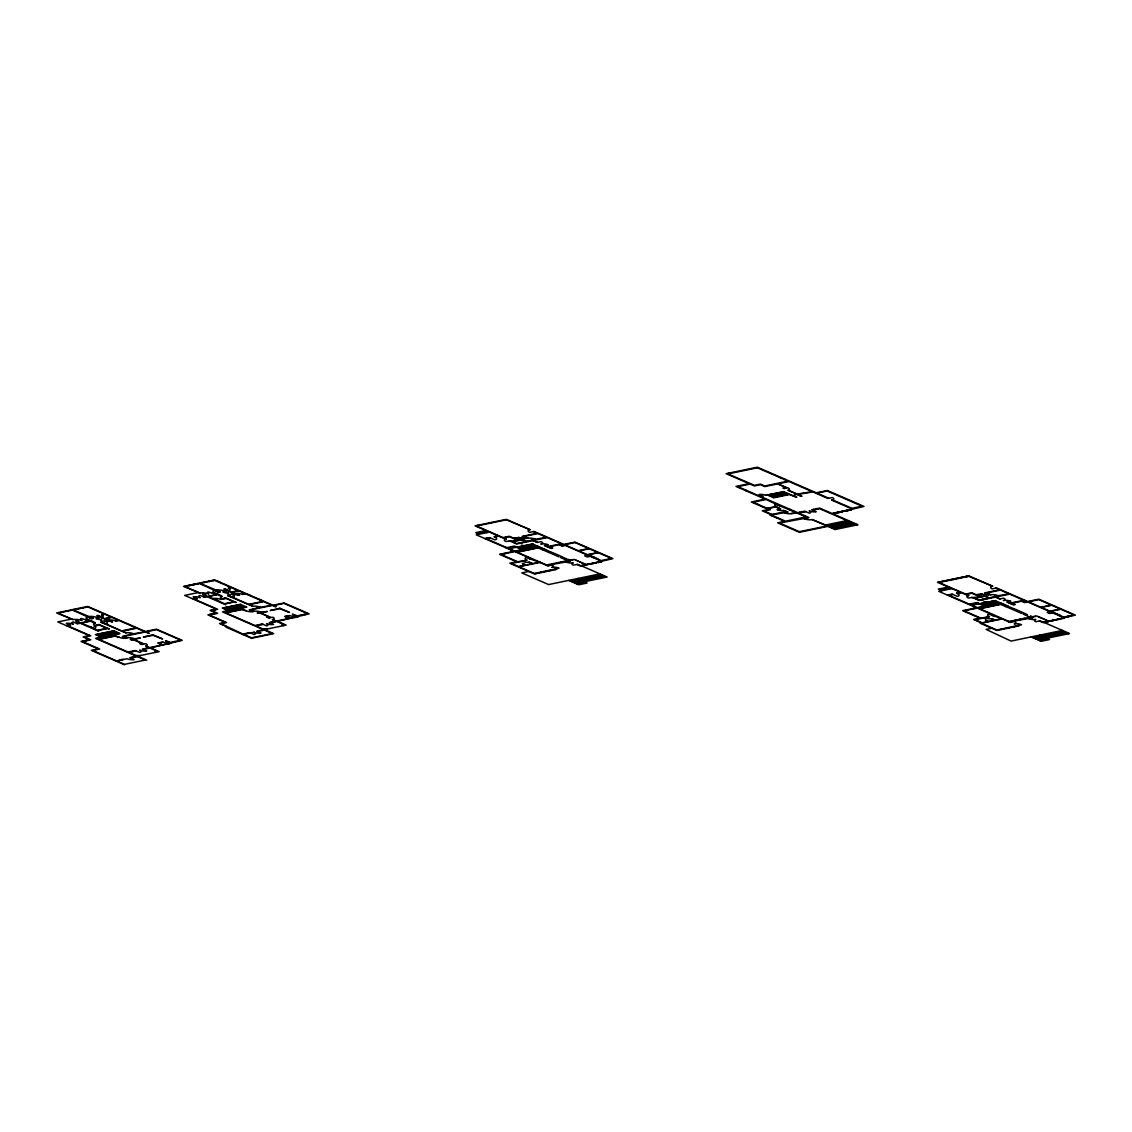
<?xml version="1.0" encoding="UTF-8"?>
<svg xmlns="http://www.w3.org/2000/svg" width="1132" height="1132" viewBox="0 0 1132 1132"><rect width="100%" height="100%" fill="white"/><g stroke="black" fill="none" stroke-linecap="round" stroke-linejoin="round"><path stroke-width="1.5" d="M784.575 488.458L783.853 488.147L786.627 487.581L778.009 483.831L789.004 481.539L812.224 491.642L797.381 494.033L787.943 490.227L800.027 495.476L799.22 495.646M476.997 533.144L484.623 531.559M478.185 533.667L485.826 532.082M197.874 592.644L184.686 595.39L216.283 609.129L210.043 610.431L216.269 613.134L207.934 614.86L225.169 622.359L219.523 623.534L227.348 626.93L226.06 627.199L251.516 638.264L273.703 633.651L255.761 625.855L263.034 624.34M489.448 532.097L476.261 534.828L514.084 551.284L499.523 554.312L516.758 561.797L509.825 563.241L534.474 573.966L556.675 569.354L555.6 568.887M70.962 619.19L57.789 621.921L89.386 635.66M205.458 594.682L202.883 592.998A5.037 1.585 7.9 0 1 208.925 593.975A5.037 1.585 7.9 0 1 208.033 591.923L217.019 594.442L207.538 596.408L204.666 595.163L205.939 594.894L203.59 594.696L202.189 592.871A5.377 1.698 7.9 0 0 199.756 593.027L183.497 586.404L214.726 579.924L273.01 605.266L284.118 602.974L309.121 613.841L277.496 621.341L286.113 625.076L264.379 629.604M78.547 621.227L75.986 619.529A5.037 1.585 7.9 0 1 82.028 620.506A5.037 1.585 7.9 0 1 81.122 618.468L90.107 620.973L80.627 622.954L77.754 621.694L78.547 621.227L76.679 621.227L75.292 619.402A5.377 1.698 7.9 0 0 72.858 619.558L56.6 612.936L87.815 606.455L145.391 631.486L156.485 629.194L182.224 640.372L150.584 647.872L159.202 651.622L137.467 656.135M225.141 589.065L231.381 592.078L238.328 590.635L231.621 587.72L228.14 588.131L231.14 587.508L214.74 580.376L200.18 583.404L219.905 591.682M98.243 615.596L104.484 618.61L111.417 617.166L104.71 614.252L101.71 614.874L104.243 614.039L87.843 606.908L73.269 609.936L93.008 618.228M76.679 621.227L75.986 621.369L79.58 622.94L76.806 623.506M203.59 594.696L202.897 594.838L206.491 596.394L203.703 596.974M212.392 593.253C215.377 591.173 229.4 600.37 217.5 594.654L208.019 596.621L217.203 600.087M218.292 592.022L199.487 583.546L184.912 586.574L199.756 593.027M214.585 592.786A5.377 1.698 7.9 0 1 214.457 590.352L218.773 592.234L220.386 591.894L216.085 590.027A5.377 1.698 7.9 0 1 223.612 590.918L226.612 590.296L223.74 589.05L224.674 588.852L228.735 590.621A5.037 1.585 7.9 0 0 228.607 588.343M85.494 619.784C88.48 617.704 102.488 626.902 90.588 621.185L81.108 623.152L94.366 628.402A5.037 1.585 7.9 0 0 94.239 626.123L98.498 624.623M91.381 618.553L72.575 610.077L58.015 613.105L72.858 619.558M87.688 619.331A5.377 1.698 7.9 0 1 87.56 616.898L91.862 618.765L93.489 618.426L89.173 616.558A5.377 1.698 7.9 0 1 96.701 617.449L99.715 616.827L96.843 615.582L97.762 615.384L101.838 617.152A5.037 1.585 7.9 0 0 101.71 614.874M193.303 599.139L196.77 598.418M484.878 538.577L489.618 537.601L494.896 539.879A6.382 2.009 7.9 0 0 494.741 536.993L494.019 536.681L498.066 535.846L475.086 525.842L506.301 519.362L530.243 529.776L506.329 519.814L476.501 526.012L503.061 537.573L509.315 536.271L513.617 538.153L519.079 537.474A5.377 1.698 7.9 0 0 526.606 538.379L522.064 536.398L537.205 533.243L533.37 531.587M66.406 625.671L69.873 624.949M486.392 538.337L489.166 537.771M497.542 536.03L495.377 536.865M490.34 537.912L486.293 538.747L514.777 551.143L538.139 546.289L545.808 549.77M494.741 536.993L498.788 536.158L505.721 539.172L506.414 539.03L503.782 537.884L509.329 536.738L517.706 540.374L505.848 541.45A5.037 1.585 7.9 0 1 505.721 539.172M780.387 477.803L781.306 477.605M784.207 479.459L785.141 479.275M102.106 622.175L121.506 630.92L136.081 627.892L119.072 620.492L115.591 620.916A5.037 1.585 7.9 0 0 108.531 620.067L112.606 621.85L104.583 620.591M229.004 595.644L248.417 604.375L262.978 601.347L245.984 593.96L242.503 594.385A5.037 1.585 7.9 0 0 235.442 593.536L239.503 595.305L231.494 594.045M239.036 595.092L231.862 592.277L238.795 590.833L245.502 593.748L242.503 594.385M112.125 621.638L104.965 618.822L111.898 617.379L118.605 620.294L115.591 620.916M220.669 599.38L226.358 598.503L233.9 601.785L224.419 603.752L213.608 598.531A5.037 1.585 7.9 0 1 220.669 599.38L225.395 598.078M519.079 537.474L518.272 537.643L522.842 538.507A4.033 1.274 7.9 0 1 521.739 539.157L521.272 539.257M522.772 536.71L537.926 533.568L546.544 537.304L531.828 539.822M745.762 490.68L746.696 490.481M90.772 626.845L89.966 627.001L97.508 630.283L106.988 628.317L99.446 625.034L94.239 626.123M518.866 537.898L515.499 538.224L519.56 539.992L521.88 539.511L521.159 539.2M521.739 539.157L526.889 541.393L535.295 539.101A5.037 1.585 7.9 0 0 528.234 538.266L523.592 536.54M751.507 493.184L752.44 492.986M505.452 547.081L504.759 547.223L507.744 548.44M506.768 547.647L514.395 546.063L516.914 547.152M508.013 548.199L515.654 546.615M89.838 635.42L83.131 636.962L89.329 639.665L86.004 640.372L86.725 640.684M762.416 495.986L760.336 496.424L737.838 486.633L750.091 484.086L754.393 485.968L760.407 484.708L764.723 486.59L777.557 483.916L785.693 487.468L782.919 488.034L784.108 488.557L787.815 487.793A5.377 1.698 7.9 0 1 788.396 490.114M828.822 498.264L816.964 493.113L827.152 491.005L862.103 506.202L851.929 508.31L832.416 499.835L831.482 500.019L852.438 509.131L831.85 513.404L819.653 508.098L811.672 509.754L816.214 511.735A5.037 1.585 7.9 0 1 809.154 510.886A5.037 1.585 7.9 0 1 809.281 513.178L804.739 511.197L797.678 512.654L761.058 496.736L763.138 496.297L759.063 494.528A4.698 1.486 7.9 0 1 765.657 495.321L783.57 491.599L796.857 497.373L789.344 494.543L773.736 497.797L767.991 495.292M113.907 631.033L96.347 634.684L101.852 637.075M240.819 604.488L223.245 608.139L228.749 610.544M509.273 548.737L532.634 543.884L537.813 546.346M241.257 604.7L224.716 607.842M516.928 547.463L533.115 544.096M540.827 544.039L541.28 543.94A5.037 1.585 7.9 0 1 548.341 544.775L544.407 545.596L550.874 548.412L552.727 548.015L549.614 546.671L559.095 544.704L562.208 546.048L565.208 545.426L587.706 555.218L584.706 555.84L587.338 556.986L590.338 556.364L601.842 561.359L580.787 565.731L577.561 564.316L573.4 565.179A5.037 1.585 7.9 0 1 573.273 562.901A5.037 1.585 7.9 0 1 566.212 562.066L570.387 561.203L568.589 560.411L545.921 565.123M246.323 606.894L222.509 611.832L263.685 629.746L256.738 631.189L261.053 633.057A5.037 1.585 7.9 0 1 253.993 632.222L242.899 634.514M773.014 497.472L788.622 494.231L783.599 492.052L765.657 495.321M86.131 640.415L81.037 641.405L98.272 648.891L91.338 650.334L124.605 664.809M209.561 614.605L213.028 613.884M501.561 553.958L505.622 553.506M239.616 608.28L246.281 610.813A5.037 1.585 7.9 0 0 253.342 611.662L249.281 609.893L260.374 607.205A5.377 1.698 7.9 0 0 252.846 606.299L227.603 595.63L232.838 597.314A5.377 1.698 7.9 0 0 232.711 594.88M112.719 634.811L119.384 637.358A5.037 1.585 7.9 0 0 126.444 638.193L122.369 636.425L133.463 633.736A5.377 1.698 7.9 0 0 125.935 632.845L100.691 622.161L105.927 623.845A5.377 1.698 7.9 0 0 105.8 621.411M98.555 639.226L114.29 635.958L112.507 635.165M99.036 639.424L114.771 636.156L119.384 637.358M756.7 504.348L757.619 504.15M246.281 610.813L241.682 609.624L225.947 612.893L255.04 625.543L262.327 624.029L266.628 625.897A5.037 1.585 7.9 0 0 266.515 623.619A5.037 1.585 7.9 0 0 273.562 624.454L269.26 622.586L276.081 621.171L272.373 619.558L276.533 621.072L289.24 618.426L284.585 616.402L289.934 615.596A4.698 1.486 7.9 0 0 296.513 616.388L292.41 614.167L297.306 615.836L307.706 613.671L284.005 603.37L273.604 605.535L276.236 606.667L275.529 606.823L272.303 605.422L250.795 609.879L254.021 611.294A5.037 1.585 7.9 0 1 261.082 612.129L257.162 612.95L261.039 613.445L268.454 616.671L266.628 617.053L268.779 617.987L272.699 617.181A5.037 1.585 7.9 0 1 272.812 619.459M249.762 610.106L254.021 611.294M122.85 636.637L127.124 637.825A5.037 1.585 7.9 0 1 134.184 638.66L130.265 639.481L134.142 639.976L141.557 643.202L139.717 643.584L141.868 644.533L145.787 643.712A5.037 1.585 7.9 0 1 145.915 645.99L149.622 647.603L162.343 644.971L157.673 642.934L163.022 642.141A4.698 1.486 7.9 0 0 169.616 642.919L165.498 640.698L170.394 642.368L180.809 640.203L156.513 629.647L146.099 631.812L149.339 633.212L148.632 633.354L145.391 631.953L123.897 636.425L127.124 637.825M543.134 550.01L545.553 549.515M762.444 506.853L763.364 506.655M767.284 508.353L776.198 506.513L780.755 508.862L777.061 509.641A4.698 1.486 7.9 0 0 783.655 510.419L786.16 511.508L769.746 514.918L784.589 521.385L777.656 522.814L799.433 532.295L827.874 526.38L835.048 529.507L857.943 524.753L832.812 513.829L863.985 506.428L827.351 490.496L816.243 492.802L757.365 467.191L726.15 473.685L749.129 483.675L735.956 486.406L765.161 499.113L751.28 502L768.515 509.485L762.232 510.801L771.09 514.65M779.665 505.792L766.109 499.523L753.162 502.212L770.397 509.711L764.114 511.013L772.01 514.452M767.765 508.565L775.632 506.938L780.302 508.961M525.701 560.708L511.225 563.411L518.414 566.538L525.701 565.024L522.347 563.566L526.154 564.925L532.408 563.623L529.054 562.165A4.698 1.486 7.9 0 1 522.46 561.387L527.073 560.114L517.692 561.755L500.938 554.468L514.805 551.595L531.559 558.883L530.059 559.194M529.054 562.165L532.861 563.538L539.228 562.208L526.465 557.623A5.037 1.585 7.9 0 0 526.592 559.915M783.655 510.419L788.056 512.046L784.363 512.81A4.698 1.486 7.9 0 0 790.957 513.603L797.112 513.008M560.439 557.185L560.849 557.722M562.307 556.803L563.043 557.269M789.329 509.626L790.263 509.428M540.516 562.321L518.895 566.736L534.446 573.514L559.067 568.165A5.037 1.585 7.9 0 0 552.006 567.316L551.892 567.344M289.934 615.596L285.519 616.515L289.707 618.341L298.041 616.6L293.16 614.931M771.232 515.569L772.166 515.385M792.924 511.183L793.843 510.999M163.022 642.141L158.621 643.047L162.81 644.872L171.144 643.146L166.263 641.462M145.915 645.99L149.169 647.702L142.349 649.117L146.665 650.999A5.037 1.585 7.9 0 1 139.604 650.15A5.037 1.585 7.9 0 1 139.731 652.428L135.416 650.56L128.128 652.074L96.758 638.434L119.893 633.637L113.441 630.821L95.399 634.571L101.385 637.175M790.957 513.603L796.631 512.796M569.509 560.227L570.429 560.029M571.363 559.845L572.283 559.647M573.216 559.463L574.858 559.576M131.156 651.834L134.623 651.112M144.344 649.089L147.217 648.112M168.045 644.165L170.225 643.33M269.982 622.897L276.802 621.482L283.976 624.595L281.896 625.034L283.34 625.656M570.231 560.538L571.151 560.34M572.085 560.156L573.004 559.958M805.687 511.607L798.64 513.079L808.927 517.55L803.847 518.612A6.042 1.91 7.9 0 0 812.309 519.616L826.912 525.97L799.404 531.686L779.538 523.041L808.007 517.749M812.62 510.164L819.681 508.707L857.023 524.951M136.137 650.872L128.85 652.386L146.806 660.197M143.071 649.428L149.891 648.013L157.079 651.141L154.999 651.565L156.428 652.188M776.977 518.074L777.91 517.876M592.984 557.51L594.13 557.269M528.729 571.462L521.795 572.905L548.61 584.565L599.932 573.896M596.805 559.166L597.965 558.925L588.385 554.765M262.935 628.967L267.152 629.024M136.038 655.513L140.241 655.555M118.761 660.48L122.114 659.701M131.821 657.692L135.288 656.97M257.459 631.5L265.086 629.916M115.988 661.06L127.095 658.753A5.037 1.585 7.9 0 0 134.142 659.588L129.84 657.72L136.774 656.277L95.597 638.377L119.426 633.425L114.346 631.232L97.819 634.373M130.562 658.032L138.189 656.447M585.668 565.094L581.607 565.561M590.989 563.991L586.928 564.458M592.843 563.609L596.309 562.887M598.149 562.505L601.63 561.783M834.652 513.362L838.133 512.64M839.053 512.456L842.519 511.735M846.906 510.815L842.604 511.169M847.84 510.631L851.306 509.909M812.309 519.616L835.982 529.309M825.921 524.951L846.962 520.578M827.365 525.573L848.406 521.201M828.794 526.196L849.835 521.824M830.237 526.819L851.278 522.446M570.16 581.013L578.48 579.287M579.4 579.089L600.441 574.716M831.666 527.441L852.707 523.069M571.589 581.636L579.909 579.909M580.843 579.711L601.884 575.339M833.11 528.064L854.151 523.692M573.033 582.258L581.353 580.532M582.273 580.334L603.314 575.962M834.539 528.686L855.58 524.314M574.462 582.881L582.782 581.155M583.716 580.971L604.757 576.598M575.905 583.504L607.12 577.023L581.749 565.986M577.334 584.14L585.668 582.4M937.593 582.357L968.822 575.877L992.764 586.291L968.851 576.344L939.008 582.527L965.568 594.088L971.822 592.786L976.124 594.668L981.586 593.989A5.377 1.698 7.9 0 0 989.113 594.894L984.571 592.913L999.726 589.772L995.891 588.102M968.822 575.877L937.621 582.372L960.573 592.361L956.526 593.196L957.233 593.508L961.28 592.673L968.228 595.687L968.921 595.545L966.289 594.399L971.836 593.253L980.213 596.889L968.341 597.965A5.037 1.585 7.9 0 1 968.228 595.687M939.503 589.659L947.13 588.074M940.692 590.168L948.333 588.583M951.955 588.612L938.768 591.343L976.576 607.799L962.695 610.672L979.916 618.171L973.562 619.487L981.458 622.925L980.171 623.194L996.924 630.482L1019.14 625.869L1018.064 625.402M947.385 595.092L952.125 594.102L957.389 596.394A6.382 2.009 7.9 0 0 957.233 593.508M948.885 594.852L952.267 594.541M957.276 593.111L960.049 592.545M952.847 594.413L948.8 595.262L977.27 607.643L1000.631 602.804L1008.301 606.285M981.586 593.989L980.779 594.159L985.349 595.022A4.033 1.274 7.9 0 1 984.246 595.673L983.779 595.772M985.279 593.225L1000.433 590.083L1009.051 593.833L994.335 596.352M981.373 594.427L977.991 594.739L982.067 596.507L984.373 596.026L983.666 595.715M984.246 595.673L989.382 597.908L997.801 595.63A5.037 1.585 7.9 0 0 990.741 594.781L986.099 593.055M969.247 604.163L976.888 602.578L979.392 603.667M970.506 604.7L978.147 603.13M971.765 605.252L995.608 600.611L979.406 603.979M1003.32 600.554L1003.787 600.455A5.037 1.585 7.9 0 1 1010.848 601.304L1006.914 602.111L1013.366 604.927L1015.22 604.545L1012.107 603.186L1021.602 601.219L1024.701 602.578L1038.822 599.649L1051.26 605.068L1040.846 607.219L1028.408 601.814M967.506 609.752L964.634 610.728M972.133 608.79L975.6 608.068M1005.612 606.54L1008.046 606.03M988.165 617.223L974.977 619.657L982.152 622.77L988.165 621.539L985.279 619.982L988.618 621.44L994.872 620.138L991.519 618.68A4.698 1.486 7.9 0 1 984.925 617.902L989.538 616.629L980.85 618.129L964.096 610.841L977.284 608.11L994.038 615.398L992.538 615.709M991.519 618.68L995.325 620.039L1001.693 618.723L988.943 614.138A5.037 1.585 7.9 0 0 989.057 616.431M1022.918 613.714L1023.328 614.237M1024.8 613.318L1025.521 613.785M1049.251 611.322L1060.344 609.016L1051.741 605.266L1041.327 607.431L1049.944 611.181M1008.386 621.638L1031.068 616.94L1032.865 617.718L1028.691 618.581A5.037 1.585 7.9 0 0 1035.752 619.43A5.037 1.585 7.9 0 0 1035.865 621.709L1040.039 620.845L1043.265 622.246L1064.321 617.888L1052.831 612.879L1049.831 613.516L1047.199 612.37L1050.199 611.747L1027.715 601.955M1031.988 616.742L1032.922 616.558M1033.841 616.36L1034.761 616.176M1035.695 615.978L1037.337 616.105M1032.709 617.053L1033.629 616.869M1034.563 616.671L1035.483 616.487M1055.463 614.025L1056.623 613.785M991.774 628.232L986.114 629.406L1011.046 641.08L1062.396 630.425M1014.357 623.859L1014.47 623.845A5.037 1.585 7.9 0 1 1021.531 624.68L996.896 630.015L981.345 623.251L1002.174 618.935L1010.183 622.416L1014.357 621.553A5.037 1.585 7.9 0 1 1014.47 623.845M1059.297 615.695L1060.458 615.454L1050.878 611.294M1068 616.586L1070.872 615.61M1044.68 622.345L1048.147 621.624M1050.001 621.242L1053.467 620.52M1055.321 620.138L1058.788 619.416M1064.108 618.313L1060.033 618.765M1032.596 637.528L1040.931 635.802M1041.85 635.604L1062.906 631.246M1034.04 638.151L1042.36 636.425M1043.294 636.241L1064.349 631.868M1035.469 638.773L1043.803 637.047M1044.723 636.863L1065.778 632.491M1036.912 639.41L1045.232 637.67M1046.166 637.486L1067.221 633.113M1038.341 640.033L1069.57 633.552L1044.213 622.515M1039.784 640.655L1048.105 638.929M1010.466 621.68L1009.093 621.949L1016.338 620.449L1015.616 620.138M983.92 601.601L995.877 604.573M521.428 545.086L533.384 548.058M755.228 467.643L756.19 468.054M850.472 509.542L851.42 509.952M847.005 510.263L847.953 510.673M846.071 510.447L847.033 510.872M841.684 511.367L842.633 511.777M838.218 512.088L839.166 512.499M837.284 512.272L838.246 512.697M833.817 512.994L834.779 513.419M783.019 492.165L788.056 494.359M1067.391 616.317L1068.113 616.629M781.872 492.406L786.896 494.599M780.712 492.646L785.735 494.84M816.936 508.664L817.884 509.075M779.552 492.887L784.575 495.08M778.392 493.127L783.429 495.321M777.245 493.368L782.269 495.561M1063.514 618.058L1064.222 618.369M813.455 509.386L814.417 509.796M776.085 493.609L781.108 495.802M966.459 576.372L967.181 576.683M728.286 473.233L729.249 473.657M774.925 493.849L779.962 496.042M773.779 494.09L778.802 496.283M772.618 494.33L777.642 496.523M1058.194 619.162L1058.901 619.473M771.458 494.571L776.481 496.764M770.298 494.811L775.335 497.005M769.152 495.052L774.175 497.231M1054.713 619.869L1055.434 620.18M1052.873 620.251L1053.581 620.577M802.942 511.565L803.904 511.989M986.552 592.956L990.741 594.781M1000.193 598.899L995.891 597.017L1009.772 594.144L1023.88 600.285L1009.999 603.172L1007.367 602.026M953.625 579.046L954.333 579.343M799.475 512.287L800.423 512.711M994.122 596.932L994.844 597.243M1049.392 620.973L1050.114 621.284M952.819 579.202L953.526 579.513M1038.285 616.515L1039.247 616.926M1040.209 617.35L1041.157 617.761M1042.119 618.185L1043.081 618.596M1044.029 619.02L1044.992 619.43M1045.954 619.855L1046.902 620.265M1047.864 620.676L1048.812 621.1M1037.832 616.615L1038.78 617.025M1039.742 617.449L1040.704 617.86M1041.652 618.284L1042.614 618.695M1043.577 619.105L1044.525 619.529M1045.487 619.94L1046.435 620.364M1047.397 620.775L1048.359 621.199M1047.553 621.355L1048.26 621.68M989.962 597.795L990.684 598.106M1009.249 606.71L1010.211 607.12M1011.173 607.53L1012.121 607.955M1013.083 608.365L1014.272 608.733M1015.22 609.158L1016.182 609.568M1017.144 609.992L1018.092 610.403M1019.055 610.827L1020.017 611.238M1020.965 611.648L1021.927 612.072M1022.875 612.483L1023.837 612.907M1026.483 614.195L1027.432 614.619M1030.544 615.822L1031.493 616.232M995.297 600.682L1000.32 602.875M1044.072 622.076L1044.794 622.388M993.981 600.951L999.018 603.144M1032.158 617.86L1009.801 621.808L1010.876 622.275M1039.346 620.987L1043.294 622.699L1075.4 615.129L1038.794 599.196L1027.686 601.502L996.584 587.961L992.184 588.866A5.377 1.698 7.9 0 1 992.071 586.433M1061.476 630.623L1068.65 633.736M1006.093 606.738L1000.716 604.403L979.774 608.747L1009.079 621.496M1007.056 607.162L1008.018 607.573M1008.966 607.997L1009.928 608.408M1010.876 608.832L1011.838 609.242M1012.8 609.653L1013.748 610.077M1014.711 610.488L1015.673 610.912M1016.621 611.322L1017.583 611.747M1018.545 612.157L1019.493 612.568M1020.456 612.992L1021.404 613.403M1024.276 614.662L1025.238 615.072M1026.2 615.483L1027.149 615.907M1028.111 616.317L1029.073 616.742M992.778 601.205L997.801 603.384M787.603 512.145L771.147 514.947L785.509 521.187L806.097 516.914L776.071 504.221A5.037 1.585 7.9 0 0 776.198 506.513M986.142 598.587L986.863 598.899M991.561 601.46L996.584 603.639M985.095 598.97L981.798 599.776M1027.884 617.605L1028.606 617.916M990.344 601.715L995.368 603.894M989.127 601.955L994.151 604.148M982.675 599.295L983.397 599.606M987.911 602.21L992.934 604.403M1024.418 618.313L1025.125 618.624M986.694 602.465L991.731 604.644M1023.484 618.511L1024.205 618.822M985.491 602.719L990.514 604.898M971.808 597.243L979.237 600.469L995.424 597.116L999.726 598.998L1003.659 598.177A5.037 1.585 7.9 0 1 1003.787 600.455M984.274 602.974L989.297 605.153M959.936 592.489L960.644 592.8M983.057 603.215L988.08 605.408M1020.017 619.232L1020.739 619.544M949.522 589.107L945.942 587.55L938.301 589.135L941.895 590.692M1019.097 619.416L1019.805 619.728M981.84 603.469L986.863 605.662M957.163 593.069L957.87 593.38M980.623 603.724L985.647 605.903M978.939 603.766L984.444 606.158M1014.697 620.336L1015.404 620.647M948.772 594.795L949.493 595.121M1040.421 634.981L1047.595 638.108M1039.501 635.179L1049.548 639.552L1041.214 641.278L1031.167 636.906M1017.031 625.84L1017.753 626.152M975.473 608.025L976.194 608.337M1013.564 626.562L1014.272 626.873M972.006 608.733L972.728 609.044M1011.711 626.944L1012.433 627.255M967.379 609.695L968.101 610.007M1008.244 627.666L1008.952 627.977M1006.39 628.048L1007.098 628.359M1002.91 628.769L1003.631 629.081M1001.07 629.151L1001.778 629.463M997.589 629.873L998.311 630.184M608.379 559.081L609.101 559.392M604.913 559.788L605.62 560.114M601.021 561.529L601.743 561.84M503.924 519.857L504.646 520.168M597.555 562.25L598.276 562.562M595.701 562.632L596.423 562.944M592.234 563.354L592.956 563.665M590.395 563.736L591.102 564.047M524.045 536.441L528.234 538.266M537.686 542.384L533.384 540.502L547.251 537.615L561.387 543.756L547.506 546.643L544.874 545.497M491.09 522.517L491.812 522.828M531.63 540.403L532.337 540.714M490.283 522.687L491.005 522.998M575.806 560L576.768 560.411M577.73 560.821L578.678 561.246M579.641 561.656L580.603 562.08M581.551 562.491L582.513 562.915M583.475 563.326L584.423 563.736M585.385 564.16L586.348 564.571M575.353 560.085L576.301 560.51M577.263 560.92L578.226 561.345M579.174 561.755L580.136 562.165M581.098 562.59L582.046 563M583.008 563.425L583.971 563.835M584.919 564.26L585.881 564.67M585.074 564.84L585.796 565.151M527.47 541.266L528.177 541.577M546.756 550.18L547.718 550.605M548.68 551.015L549.628 551.44M550.591 551.85L551.779 552.218M552.741 552.628L553.69 553.053M554.652 553.463L555.614 553.888M556.562 554.298L557.524 554.722M558.486 555.133L559.434 555.543M560.397 555.968L561.359 556.378M563.991 557.68L564.953 558.09M565.915 558.515L566.863 558.925M568.052 559.293L569.014 559.717M531.488 544.435L536.511 546.615M569.693 561.345L547.336 565.293L548.412 565.759M576.867 564.472L580.815 566.184L612.907 558.6L574.971 542.101L563.863 544.393L534.063 531.446L529.677 532.351A5.377 1.698 7.9 0 1 529.55 529.918M599.012 574.094L606.186 577.221M543.601 550.223L538.224 547.888L517.296 552.232L546.615 564.981M544.563 550.647L545.525 551.058M546.473 551.468L547.435 551.892M548.397 552.303L549.345 552.727M550.308 553.138L551.27 553.562M552.218 553.972L553.18 554.383M554.142 554.807L555.09 555.218M556.053 555.642L557.015 556.053M557.963 556.463L558.925 556.887M561.797 558.133L562.76 558.557M563.722 558.967L564.67 559.378M565.632 559.802L566.594 560.213M530.271 544.69L535.309 546.869M523.649 542.058L524.371 542.37M529.068 544.945L534.092 547.124M522.588 542.454L519.305 543.261M565.406 561.076L566.127 561.387M527.852 545.185L532.875 547.379M520.182 542.78L520.904 543.091M526.635 545.44L531.658 547.633M525.418 545.695L530.441 547.888M561.939 561.797L562.661 562.109M477.449 525.361L478.171 525.673M524.201 545.949L529.238 548.129M561.019 561.996L561.727 562.307M522.998 546.204L528.021 548.383M509.315 540.728L516.73 543.968L532.917 540.601L537.233 542.469L541.167 541.662A5.037 1.585 7.9 0 1 541.28 543.94M497.429 535.974L498.151 536.285M521.781 546.459L526.805 548.638M520.564 546.699L525.588 548.893M557.538 562.717L558.26 563.029M487.015 532.592L483.435 531.035L475.794 532.62L479.388 534.191M556.619 562.901L557.34 563.212M519.347 546.954L524.385 549.147M518.131 547.209L523.168 549.388M516.447 547.251L521.951 549.643M553.152 563.623L553.873 563.934M552.232 563.821L552.94 564.132M489.052 537.714L489.76 538.025M548.751 564.543L549.473 564.854M486.279 538.294L486.986 538.606M577.971 578.466L585.145 581.593M510.249 549.544L513.121 550.789M539.695 562.42L547.718 565.901L551.878 565.038A5.037 1.585 7.9 0 1 552.006 567.316M577.037 578.664L587.098 583.037L578.777 584.763L568.717 580.391M554.567 569.325L555.288 569.637M551.1 570.047L551.822 570.358M549.246 570.429L549.968 570.74M545.78 571.151L546.501 571.462M543.926 571.533L544.648 571.844M501.434 553.902L502.155 554.227M540.459 572.254L541.181 572.566M538.606 572.636L539.327 572.962M535.139 573.358L535.861 573.669M304.593 614.322L305.3 614.634M301.126 615.044L301.834 615.355M216.523 580.773L220.103 582.343M247.993 594.47L250.865 595.715M259.242 599.366L262.115 600.611M297.122 616.798L297.843 617.11M212.873 580.306L213.594 580.617M294.348 617.379L295.07 617.69M209.406 581.027L210.113 581.339M208.472 581.211L209.194 581.537M205.005 581.933L205.727 582.244M204.085 582.131L204.807 582.442M225.749 591.555L223.612 590.918M200.619 582.853L201.326 583.164M252.846 606.299L249.125 604.686L263.699 601.672L271.836 605.21L256.667 607.969M197.605 583.475L198.326 583.787M194.138 584.197L194.86 584.508M193.218 584.381L193.94 584.706M239.956 604.969L244.979 607.148M257.615 612.851L267.251 611.464L260.431 612.879L270.477 617.251L269.232 617.902M238.739 605.224L243.762 607.403M237.522 605.464L242.559 607.658M274.114 621.581L274.835 621.893M189.751 585.102L190.459 585.414M236.319 605.719L241.342 607.912M188.818 585.301L189.539 585.612M235.102 605.974L240.125 608.153M233.885 606.228L238.909 608.408M239.404 608.634L241.201 609.412L225.466 612.681L223.669 611.903L246.804 607.092L240.338 604.29L222.311 608.04L228.282 610.629M270.647 622.289L271.369 622.614M232.668 606.483L237.692 608.662M185.351 586.022L186.072 586.334M231.452 606.724L236.489 608.917M230.249 606.978L235.272 609.172M229.032 607.233L234.055 609.426M227.815 607.488L232.838 609.667M226.598 607.743L231.621 609.922M225.183 607.743L230.419 610.176M260.94 624.312L261.648 624.623M257.473 625.034L258.181 625.345M264.393 630.057L272.303 633.495L251.488 637.811L243.592 634.373M214.882 609.426L215.604 609.738M261.605 630.17L262.313 630.482M211.415 610.148L212.137 610.459M258.124 630.892L258.846 631.203M212.915 613.827L213.637 614.138M209.448 614.549L210.156 614.86M248.417 632.915L249.139 633.227M244.951 633.637L245.672 633.948M177.682 640.853L178.403 641.165M174.215 641.575L174.936 641.886M85.961 606.837L86.683 607.148M167.437 643.91L168.159 644.221M82.495 607.559L83.216 607.87M81.575 607.757L82.296 608.068M78.108 608.478L78.816 608.79M77.174 608.662L77.896 608.974M98.838 618.086L96.701 617.449M73.707 609.384L74.429 609.695M125.935 632.845L122.228 631.232L136.788 628.203L144.924 631.741L129.77 634.5M70.708 610.007L71.429 610.318M67.241 610.728L67.948 611.039M66.307 610.926L67.029 611.238M113.044 631.5L118.082 633.694M130.718 639.382L140.34 637.995L133.519 639.424L143.58 643.797L142.321 644.433M111.842 631.755L116.865 633.934M110.625 632.01L115.648 634.189M62.84 611.648L63.562 611.959M109.408 632.264L114.431 634.444M61.92 611.832L62.642 612.143M108.191 632.505L113.214 634.698M106.974 632.76L112.011 634.953M143.736 648.834L144.457 649.145M58.454 612.553L59.161 612.865M105.771 633.014L110.794 635.193M104.554 633.269L109.578 635.448M103.337 633.524L108.361 635.703M102.121 633.764L107.158 635.958M100.918 634.019L105.941 636.212M99.701 634.274L104.724 636.467M98.286 634.274L103.507 636.708M134.029 650.843L134.75 651.155M130.562 651.565L131.284 651.876M137.496 656.588L145.391 660.027L124.577 664.342L116.681 660.918M134.694 656.716L135.416 657.027M131.227 657.437L131.949 657.749M82.537 641.08L83.259 641.405M123.614 659.475L121.52 659.447L122.228 659.758M115.959 660.607L92.753 650.504L99.687 649.061L82.452 641.561L90.772 639.835L84.546 637.132L90.786 635.83L67.807 625.84L70.58 625.26L66.279 623.392A5.037 1.585 7.9 0 1 73.339 624.227A5.037 1.585 7.9 0 1 73.212 621.949L77.528 623.817L80.301 623.251L98.725 631.26L97.762 630.538L107.469 628.529L109.365 629.052L98.951 624.524L95.017 625.345A5.037 1.585 7.9 0 1 94.904 623.053M832.416 499.835A5.037 1.585 7.9 0 0 832.289 497.542L827.902 498.462L812.932 491.953L798.102 494.344L801.951 496.311L795.626 494.09A5.037 1.585 7.9 0 0 795.754 496.368M221.801 596.522A5.037 1.585 7.9 0 0 221.929 598.8L225.862 597.993L236.277 602.521L234.366 601.983L224.66 604.007L225.636 604.729L207.198 596.706L204.425 597.286L200.123 595.418A5.037 1.585 7.9 0 0 200.237 597.696A5.037 1.585 7.9 0 0 193.176 596.861L197.492 598.729L194.718 599.309L217.698 609.299L211.458 610.601L217.684 613.303L209.349 615.03L226.584 622.529L220.938 623.704L242.871 634.062L249.804 632.618L254.12 634.5A5.037 1.585 7.9 0 0 253.993 632.222M757.407 467.799L728.032 473.898L754.365 485.359L760.379 484.1L764.694 485.982L788.042 481.128L757.407 467.799M100.196 617.039L96.064 618.666A4.033 1.274 7.9 0 0 101.71 619.331A4.033 1.274 7.9 0 0 101.809 621.157L108.332 620.577L100.196 617.039M227.093 590.508L222.976 592.121A4.033 1.274 7.9 0 0 228.622 592.8A4.033 1.274 7.9 0 0 228.721 594.625L235.23 594.045L227.093 590.508M515.032 538.323L514.338 538.464L519.107 540.091L515.032 538.323M522.347 539.723L512.414 541.789L516.475 543.558L526.422 541.492L522.347 539.723M537.926 546.643L515.258 551.341L516.815 552.02L538.209 547.577L544.379 549.445L537.926 546.643M549.147 546.77L548.228 546.954L551.779 547.916L549.147 546.77M562.095 544.082L559.562 544.605L562.194 545.751L564.727 545.214L562.095 544.082M574.999 542.553L564.585 544.718L578.353 550.704L588.753 548.539L574.999 542.553M152.919 634.769L143.325 637.075L153.174 635.335L162.626 638.986L152.919 634.769M279.83 608.238L270.237 610.53L280.085 608.804L289.523 612.454L279.83 608.238M259.964 612.978L258.577 613.261L259.964 612.978M133.052 639.509L131.666 639.806L133.052 639.509M589.234 548.751L578.834 550.902L587.451 554.652L597.852 552.487L589.234 548.751M268.935 616.883L267.548 617.166L268.935 616.883M142.038 643.415L140.651 643.712L142.038 643.415M598.333 552.699L587.933 554.864L601.092 560.581L611.492 558.43L598.333 552.699M588.187 555.416L585.64 555.953L589.63 556.053L588.187 555.416M977.539 594.838L976.845 594.979L981.6 596.606L977.539 594.838M984.854 596.239L974.907 598.304L978.982 600.073L988.929 598.007L984.854 596.239M1000.419 603.158L977.737 607.856L979.293 608.535L1000.702 604.092L1006.872 605.96L1000.419 603.158M1011.64 603.285L1010.72 603.483L1014.272 604.431L1011.64 603.285M1024.601 600.597L1022.054 601.12L1024.686 602.266L1027.233 601.743L1024.601 600.597M1060.826 609.228L1050.425 611.393L1063.571 617.11L1073.985 614.959L1060.826 609.228M1050.68 611.945L1048.133 612.483L1052.123 612.568L1050.68 611.945"/></g></svg>
